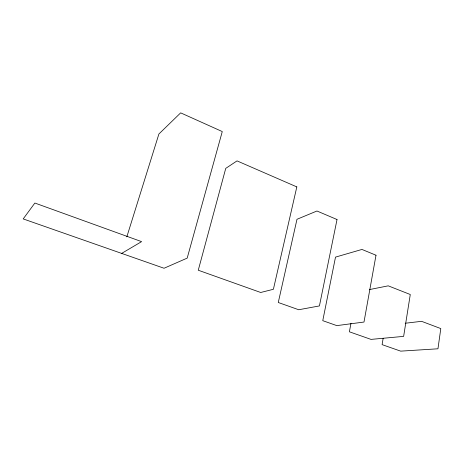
<?xml version="1.0" encoding="UTF-8"?>
<svg xmlns="http://www.w3.org/2000/svg" width="464" height="464" viewBox="0 0 464 464"><rect width="100%" height="100%" fill="white"/><g stroke="black" fill="none" stroke-linecap="round" stroke-linejoin="round"><path stroke-width="0.7" d="M383.16 338.291L382.092 344.63L400.687 351.144L437.958 348.789L440.8 328.576L421.561 321.32L405.211 323.251M350.975 323.292L349.392 331.801L371.014 339.393L403.639 336.377L410.28 294.507L388.24 285.836L369.361 289.6M126.829 236.837L158.903 133.992L180.664 112.856L222.273 131.567L187.195 258.117L164.053 268.25L23.2 218.915L34.864 203.035L141.595 241.628L121.661 253.402M376.002 255.223L363.996 322.045L336.818 325.618L322.764 320.665L335.507 257.114L361.955 249.441L376.002 255.223M337.026 219.53L319.423 305.927L298.729 309.743L278.272 302.499L296.983 219.286L316.964 211.004L337.026 219.53M296.827 186.905L273.395 289.287L260.698 292.482L198.267 270.228L225.748 168.38L237.034 160.886L296.827 186.905"/></g></svg>
